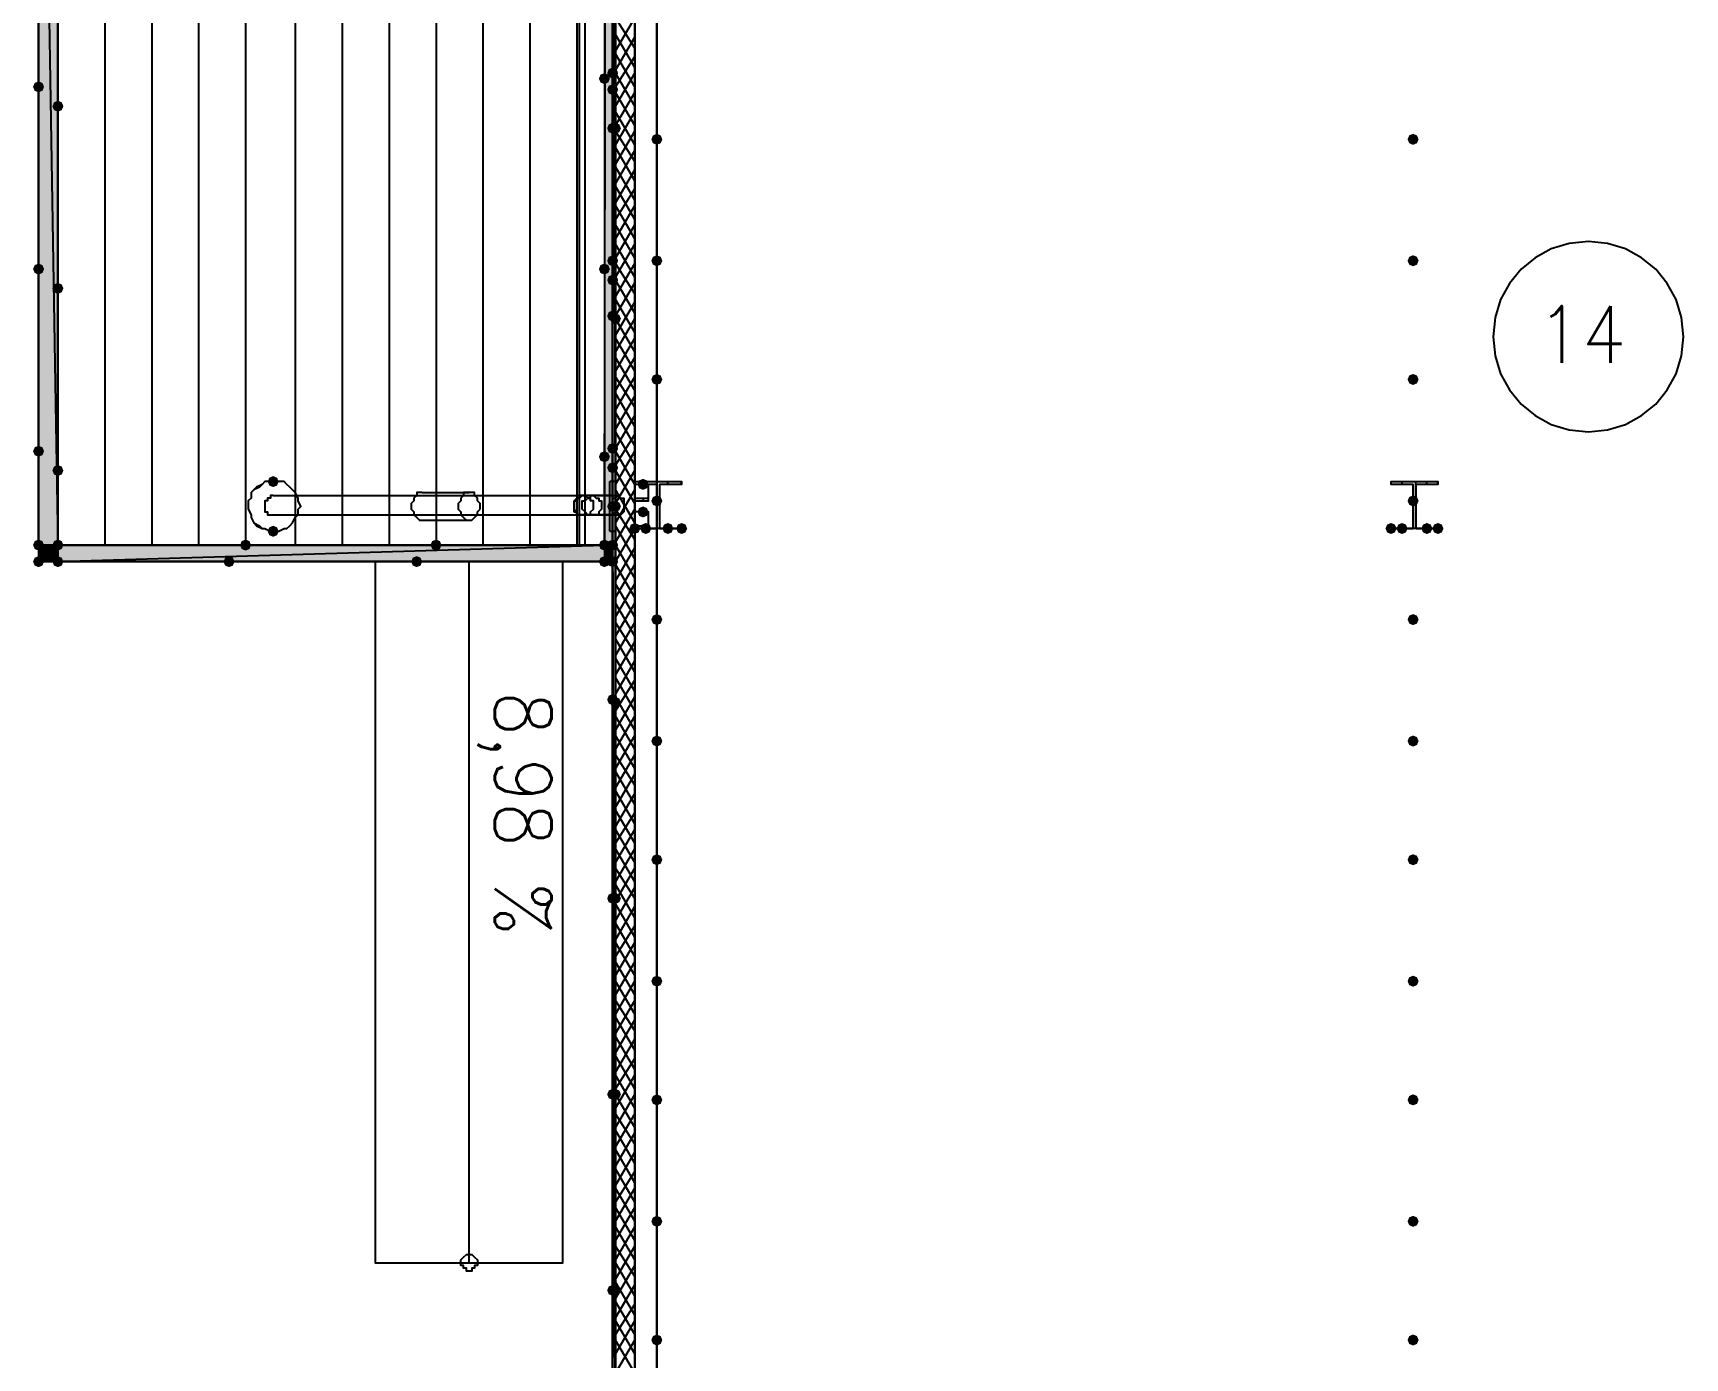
# Model space of a CAD drawing. Header units: millimetres. Extents: x 0 to 420, y 0 to 297.
# Drawn here: x 99.36 to 124.69, y 108.82 to 129.14 of the extents above; entities that cross this region are included whole.
import ezdxf

# ---------------------------------------------------------------- set-up
doc = ezdxf.new("R2010")
doc.units = ezdxf.units.MM
doc.layers.get('0').update_dxf_attribs({"linetype": 'CONTINUOUS'})
doc.styles.get("Standard").update_dxf_attribs({"font": 'STANDARD'})

msp = doc.modelspace()

# ---------------------------------------------------------------- hatches: boundary and pattern name
at = {"true_color": 0x000007}
h = msp.add_hatch(color=0, dxfattribs=at)
h.paths.add_polyline_path([(108.246333, 121.285), (108.119333, 121.285), (108.246333, 203.623333)], flags=0)
h.paths.add_polyline_path([(108.119333, 121.285), (108.246333, 203.623333), (108.119333, 203.623333)], flags=0)
h = msp.add_hatch(color=0, dxfattribs=at)
h.paths.add_polyline_path([(99.441, 121.285), (99.441, 139.276667), (99.737333, 121.285)], flags=0)
h.paths.add_polyline_path([(99.441, 139.276667), (99.737333, 121.285), (99.737333, 139.276667)], flags=0)
h = msp.add_hatch(color=0, dxfattribs=at)
h.paths.add_polyline_path([(108.288667, 139.276667), (108.246333, 139.276667), (108.288667, 121.877667)], flags=0)
h.paths.add_polyline_path([(108.246333, 139.276667), (108.288667, 121.877667), (108.246333, 121.877667)], flags=0)
at = {"true_color": 0x0000fe}
for points in [[(108.204, 128.439333), (108.179129, 128.379537), (108.119333, 128.354667), (108.059538, 128.379537), (108.034667, 128.439333), (108.059537, 128.499129), (108.119333, 128.524), (108.179129, 128.499129)], [(108.331, 128.524), (108.306129, 128.464204), (108.246333, 128.439333), (108.186537, 128.464204), (108.161667, 128.524), (108.186537, 128.583796), (108.246333, 128.608667), (108.306129, 128.583796)], [(99.525667, 128.312333), (99.500796, 128.252537), (99.441, 128.227667), (99.381204, 128.252537), (99.356333, 128.312333), (99.381204, 128.372129), (99.441, 128.397), (99.500796, 128.372129)], [(108.331, 128.27), (108.306129, 128.210204), (108.246333, 128.185333), (108.186537, 128.210204), (108.161667, 128.27), (108.186537, 128.329796), (108.246333, 128.354667), (108.306129, 128.329796)], [(108.331, 128.27), (108.306129, 128.210204), (108.246333, 128.185333), (108.186537, 128.210204), (108.161667, 128.27), (108.186537, 128.329796), (108.246333, 128.354667), (108.306129, 128.329796)], [(99.822, 128.016), (99.797129, 127.956204), (99.737333, 127.931333), (99.677538, 127.956204), (99.652667, 128.016), (99.677537, 128.075796), (99.737333, 128.100667), (99.797129, 128.075796)], [(108.331, 127.677333), (108.306129, 127.617537), (108.246333, 127.592667), (108.186537, 127.617537), (108.161667, 127.677333), (108.186537, 127.737129), (108.246333, 127.762), (108.306129, 127.737129)], [(108.373333, 127.677333), (108.348463, 127.617537), (108.288667, 127.592667), (108.228871, 127.617537), (108.204, 127.677333), (108.228871, 127.737129), (108.288667, 127.762), (108.348462, 127.737129)], [(108.331, 125.645333), (108.306129, 125.585538), (108.246333, 125.560667), (108.186537, 125.585538), (108.161667, 125.645333), (108.186537, 125.705129), (108.246333, 125.73), (108.306129, 125.705129)], [(99.525667, 125.518333), (99.500796, 125.458537), (99.441, 125.433667), (99.381204, 125.458537), (99.356333, 125.518333), (99.381204, 125.578129), (99.441, 125.603), (99.500796, 125.578129)], [(108.204, 125.518333), (108.179129, 125.458537), (108.119333, 125.433667), (108.059538, 125.458537), (108.034667, 125.518333), (108.059537, 125.578129), (108.119333, 125.603), (108.179129, 125.578129)], [(108.331, 125.349), (108.306129, 125.289204), (108.246333, 125.264333), (108.186537, 125.289204), (108.161667, 125.349), (108.186537, 125.408796), (108.246333, 125.433667), (108.306129, 125.408796)], [(108.331, 125.349), (108.306129, 125.289204), (108.246333, 125.264333), (108.186537, 125.289204), (108.161667, 125.349), (108.186537, 125.408796), (108.246333, 125.433667), (108.306129, 125.408796)], [(99.822, 125.222), (99.797129, 125.162204), (99.737333, 125.137333), (99.677538, 125.162204), (99.652667, 125.222), (99.677537, 125.281796), (99.737333, 125.306667), (99.797129, 125.281796)], [(108.331, 124.798667), (108.306129, 124.738871), (108.246333, 124.714), (108.186537, 124.738871), (108.161667, 124.798667), (108.186537, 124.858462), (108.246333, 124.883333), (108.306129, 124.858463)], [(108.373333, 124.756333), (108.348463, 124.696537), (108.288667, 124.671667), (108.228871, 124.696537), (108.204, 124.756333), (108.228871, 124.816129), (108.288667, 124.841), (108.348462, 124.816129)], [(99.525667, 122.724333), (99.500796, 122.664537), (99.441, 122.639667), (99.381204, 122.664537), (99.356333, 122.724333), (99.381204, 122.784129), (99.441, 122.809), (99.500796, 122.784129)], [(108.204, 122.639667), (108.179129, 122.579871), (108.119333, 122.555), (108.059538, 122.579871), (108.034667, 122.639667), (108.059537, 122.699462), (108.119333, 122.724333), (108.179129, 122.699463)], [(108.331, 122.766667), (108.306129, 122.706871), (108.246333, 122.682), (108.186537, 122.706871), (108.161667, 122.766667), (108.186537, 122.826462), (108.246333, 122.851333), (108.306129, 122.826463)], [(99.822, 122.428), (99.797129, 122.368204), (99.737333, 122.343333), (99.677538, 122.368204), (99.652667, 122.428), (99.677537, 122.487796), (99.737333, 122.512667), (99.797129, 122.487796)], [(108.331, 122.470333), (108.306129, 122.410538), (108.246333, 122.385667), (108.186537, 122.410538), (108.161667, 122.470333), (108.186537, 122.530129), (108.246333, 122.555), (108.306129, 122.530129)], [(108.331, 121.877667), (108.306129, 121.817871), (108.246333, 121.793), (108.186537, 121.817871), (108.161667, 121.877667), (108.186537, 121.937462), (108.246333, 121.962333), (108.306129, 121.937463)], [(108.373333, 121.877667), (108.348463, 121.817871), (108.288667, 121.793), (108.228871, 121.817871), (108.204, 121.877667), (108.228871, 121.937462), (108.288667, 121.962333), (108.348462, 121.937463)], [(99.525667, 121.285), (99.500796, 121.225204), (99.441, 121.200333), (99.381204, 121.225204), (99.356333, 121.285), (99.381204, 121.344796), (99.441, 121.369667), (99.500796, 121.344796)], [(99.525667, 121.285), (99.500796, 121.225204), (99.441, 121.200333), (99.381204, 121.225204), (99.356333, 121.285), (99.381204, 121.344796), (99.441, 121.369667), (99.500796, 121.344796)], [(99.822, 121.285), (99.797129, 121.225204), (99.737333, 121.200333), (99.677538, 121.225204), (99.652667, 121.285), (99.677537, 121.344796), (99.737333, 121.369667), (99.797129, 121.344796)], [(99.822, 121.285), (99.797129, 121.225204), (99.737333, 121.200333), (99.677538, 121.225204), (99.652667, 121.285), (99.677537, 121.344796), (99.737333, 121.369667), (99.797129, 121.344796)], [(99.822, 121.285), (99.797129, 121.225204), (99.737333, 121.200333), (99.677538, 121.225204), (99.652667, 121.285), (99.677537, 121.344796), (99.737333, 121.369667), (99.797129, 121.344796)], [(99.822, 121.285), (99.797129, 121.225204), (99.737333, 121.200333), (99.677538, 121.225204), (99.652667, 121.285), (99.677537, 121.344796), (99.737333, 121.369667), (99.797129, 121.344796)], [(102.700667, 121.285), (102.675796, 121.225204), (102.616, 121.200333), (102.556204, 121.225204), (102.531333, 121.285), (102.556204, 121.344796), (102.616, 121.369667), (102.675796, 121.344796)], [(105.621667, 121.285), (105.596796, 121.225204), (105.537, 121.200333), (105.477204, 121.225204), (105.452333, 121.285), (105.477204, 121.344796), (105.537, 121.369667), (105.596796, 121.344796)], [(108.204, 121.285), (108.179129, 121.225204), (108.119333, 121.200333), (108.059538, 121.225204), (108.034667, 121.285), (108.059537, 121.344796), (108.119333, 121.369667), (108.179129, 121.344796)], [(108.204, 121.285), (108.179129, 121.225204), (108.119333, 121.200333), (108.059538, 121.225204), (108.034667, 121.285), (108.059537, 121.344796), (108.119333, 121.369667), (108.179129, 121.344796)], [(108.331, 121.285), (108.306129, 121.225204), (108.246333, 121.200333), (108.186537, 121.225204), (108.161667, 121.285), (108.186537, 121.344796), (108.246333, 121.369667), (108.306129, 121.344796)], [(99.525667, 121.031), (99.500796, 120.971204), (99.441, 120.946333), (99.381204, 120.971204), (99.356333, 121.031), (99.381204, 121.090796), (99.441, 121.115667), (99.500796, 121.090796)], [(99.525667, 121.031), (99.500796, 120.971204), (99.441, 120.946333), (99.381204, 120.971204), (99.356333, 121.031), (99.381204, 121.090796), (99.441, 121.115667), (99.500796, 121.090796)], [(99.525667, 121.031), (99.500796, 120.971204), (99.441, 120.946333), (99.381204, 120.971204), (99.356333, 121.031), (99.381204, 121.090796), (99.441, 121.115667), (99.500796, 121.090796)], [(99.822, 121.031), (99.797129, 120.971204), (99.737333, 120.946333), (99.677538, 120.971204), (99.652667, 121.031), (99.677537, 121.090796), (99.737333, 121.115667), (99.797129, 121.090796)], [(102.446667, 121.031), (102.421796, 120.971204), (102.362, 120.946333), (102.302204, 120.971204), (102.277333, 121.031), (102.302204, 121.090796), (102.362, 121.115667), (102.421796, 121.090796)], [(105.325333, 121.031), (105.300463, 120.971204), (105.240667, 120.946333), (105.180871, 120.971204), (105.156, 121.031), (105.180871, 121.090796), (105.240667, 121.115667), (105.300462, 121.090796)], [(108.204, 121.031), (108.179129, 120.971204), (108.119333, 120.946333), (108.059538, 120.971204), (108.034667, 121.031), (108.059537, 121.090796), (108.119333, 121.115667), (108.179129, 121.090796)], [(108.204, 121.031), (108.179129, 120.971204), (108.119333, 120.946333), (108.059538, 120.971204), (108.034667, 121.031), (108.059537, 121.090796), (108.119333, 121.115667), (108.179129, 121.090796)], [(108.331, 121.031), (108.306129, 120.971204), (108.246333, 120.946333), (108.186537, 120.971204), (108.161667, 121.031), (108.186537, 121.090796), (108.246333, 121.115667), (108.306129, 121.090796)], [(108.331, 121.031), (108.306129, 120.971204), (108.246333, 120.946333), (108.186537, 120.971204), (108.161667, 121.031), (108.186537, 121.090796), (108.246333, 121.115667), (108.306129, 121.090796)], [(108.331, 121.031), (108.306129, 120.971204), (108.246333, 120.946333), (108.186537, 120.971204), (108.161667, 121.031), (108.186537, 121.090796), (108.246333, 121.115667), (108.306129, 121.090796)], [(108.331, 121.031), (108.306129, 120.971204), (108.246333, 120.946333), (108.186537, 120.971204), (108.161667, 121.031), (108.186537, 121.090796), (108.246333, 121.115667), (108.306129, 121.090796)], [(108.331, 121.031), (108.306129, 120.971204), (108.246333, 120.946333), (108.186537, 120.971204), (108.161667, 121.031), (108.186537, 121.090796), (108.246333, 121.115667), (108.306129, 121.090796)], [(108.331, 118.914333), (108.306129, 118.854537), (108.246333, 118.829667), (108.186537, 118.854537), (108.161667, 118.914333), (108.186537, 118.974129), (108.246333, 118.999), (108.306129, 118.974129)], [(108.373333, 118.872), (108.348463, 118.812204), (108.288667, 118.787333), (108.228871, 118.812204), (108.204, 118.872), (108.228871, 118.931796), (108.288667, 118.956667), (108.348462, 118.931796)], [(108.331, 115.866333), (108.306129, 115.806537), (108.246333, 115.781667), (108.186537, 115.806537), (108.161667, 115.866333), (108.186537, 115.926129), (108.246333, 115.951), (108.306129, 115.926129)], [(108.373333, 115.866333), (108.348463, 115.806537), (108.288667, 115.781667), (108.228871, 115.806537), (108.204, 115.866333), (108.228871, 115.926129), (108.288667, 115.951), (108.348462, 115.926129)], [(108.331, 112.860667), (108.306129, 112.800871), (108.246333, 112.776), (108.186537, 112.800871), (108.161667, 112.860667), (108.186537, 112.920462), (108.246333, 112.945333), (108.306129, 112.920463)], [(108.373333, 112.860667), (108.348463, 112.800871), (108.288667, 112.776), (108.228871, 112.800871), (108.204, 112.860667), (108.228871, 112.920462), (108.288667, 112.945333), (108.348462, 112.920463)], [(108.331, 109.855), (108.306129, 109.795204), (108.246333, 109.770333), (108.186537, 109.795204), (108.161667, 109.855), (108.186537, 109.914796), (108.246333, 109.939667), (108.306129, 109.914796)], [(108.373333, 109.855), (108.348463, 109.795204), (108.288667, 109.770333), (108.228871, 109.795204), (108.204, 109.855), (108.228871, 109.914796), (108.288667, 109.939667), (108.348462, 109.914796)]]:
    msp.add_hatch(color=0, dxfattribs=at).paths.add_polyline_path(points, flags=0)
at = {"true_color": 0x000007}
for points in [[(109.008333, 127.508), (108.983463, 127.448204), (108.923667, 127.423333), (108.863871, 127.448204), (108.839, 127.508), (108.863871, 127.567796), (108.923667, 127.592667), (108.983462, 127.567796)], [(120.607667, 127.508), (120.582796, 127.448204), (120.523, 127.423333), (120.463204, 127.448204), (120.438333, 127.508), (120.463204, 127.567796), (120.523, 127.592667), (120.582796, 127.567796)], [(109.008333, 125.645333), (108.983463, 125.585538), (108.923667, 125.560667), (108.863871, 125.585538), (108.839, 125.645333), (108.863871, 125.705129), (108.923667, 125.73), (108.983462, 125.705129)], [(120.607667, 125.645333), (120.582796, 125.585538), (120.523, 125.560667), (120.463204, 125.585538), (120.438333, 125.645333), (120.463204, 125.705129), (120.523, 125.73), (120.582796, 125.705129)], [(109.008333, 123.825), (108.983463, 123.765204), (108.923667, 123.740333), (108.863871, 123.765204), (108.839, 123.825), (108.863871, 123.884796), (108.923667, 123.909667), (108.983462, 123.884796)], [(120.607667, 123.825), (120.582796, 123.765204), (120.523, 123.740333), (120.463204, 123.765204), (120.438333, 123.825), (120.463204, 123.884796), (120.523, 123.909667), (120.582796, 123.884796)], [(103.124, 122.258667), (103.099129, 122.198871), (103.039333, 122.174), (102.979538, 122.198871), (102.954667, 122.258667), (102.979537, 122.318462), (103.039333, 122.343333), (103.099129, 122.318463)], [(108.796667, 122.216333), (108.771796, 122.156537), (108.712, 122.131667), (108.652204, 122.156537), (108.627333, 122.216333), (108.652204, 122.276129), (108.712, 122.301), (108.771796, 122.276129)], [(108.796667, 121.793), (108.771796, 121.733204), (108.712, 121.708333), (108.652204, 121.733204), (108.627333, 121.793), (108.652204, 121.852796), (108.712, 121.877667), (108.771796, 121.852796)], [(109.008333, 121.962333), (108.983463, 121.902537), (108.923667, 121.877667), (108.863871, 121.902537), (108.839, 121.962333), (108.863871, 122.022129), (108.923667, 122.047), (108.983462, 122.022129)], [(120.607667, 121.962333), (120.582796, 121.902537), (120.523, 121.877667), (120.463204, 121.902537), (120.438333, 121.962333), (120.463204, 122.022129), (120.523, 122.047), (120.582796, 122.022129)], [(108.669667, 121.539), (108.644796, 121.479204), (108.585, 121.454333), (108.525204, 121.479204), (108.500333, 121.539), (108.525204, 121.598796), (108.585, 121.623667), (108.644796, 121.598796)], [(108.839, 121.539), (108.814129, 121.479204), (108.754333, 121.454333), (108.694538, 121.479204), (108.669667, 121.539), (108.694537, 121.598796), (108.754333, 121.623667), (108.814129, 121.598796)], [(109.177667, 121.539), (109.152796, 121.479204), (109.093, 121.454333), (109.033204, 121.479204), (109.008333, 121.539), (109.033204, 121.598796), (109.093, 121.623667), (109.152796, 121.598796)], [(109.389333, 121.539), (109.364462, 121.479204), (109.304667, 121.454333), (109.244871, 121.479204), (109.22, 121.539), (109.244871, 121.598796), (109.304667, 121.623667), (109.364462, 121.598796)], [(120.269, 121.539), (120.244129, 121.479204), (120.184333, 121.454333), (120.124538, 121.479204), (120.099667, 121.539), (120.124537, 121.598796), (120.184333, 121.623667), (120.244129, 121.598796)], [(120.438333, 121.539), (120.413463, 121.479204), (120.353667, 121.454333), (120.293871, 121.479204), (120.269, 121.539), (120.293871, 121.598796), (120.353667, 121.623667), (120.413462, 121.598796)], [(120.819333, 121.539), (120.794462, 121.479204), (120.734667, 121.454333), (120.674871, 121.479204), (120.65, 121.539), (120.674871, 121.598796), (120.734667, 121.623667), (120.794462, 121.598796)], [(120.988667, 121.539), (120.963796, 121.479204), (120.904, 121.454333), (120.844204, 121.479204), (120.819333, 121.539), (120.844204, 121.598796), (120.904, 121.623667), (120.963796, 121.598796)], [(103.124, 121.496667), (103.099129, 121.436871), (103.039333, 121.412), (102.979538, 121.436871), (102.954667, 121.496667), (102.979537, 121.556462), (103.039333, 121.581333), (103.099129, 121.556463)], [(99.737333, 121.285), (99.441, 121.031), (99.737333, 121.031)], [(99.737333, 121.285), (99.441, 121.285), (99.441, 121.031)], [(108.119333, 121.285), (108.246333, 121.031), (108.246333, 121.285)], [(108.119333, 121.031), (108.246333, 121.031), (108.119333, 121.285)], [(108.331, 121.031), (108.306129, 120.971204), (108.246333, 120.946333), (108.186537, 120.971204), (108.161667, 121.031), (108.186537, 121.090796), (108.246333, 121.115667), (108.306129, 121.090796)], [(108.331, 121.031), (108.306129, 120.971204), (108.246333, 120.946333), (108.186537, 120.971204), (108.161667, 121.031), (108.186537, 121.090796), (108.246333, 121.115667), (108.306129, 121.090796)], [(108.331, 121.031), (108.306129, 120.971204), (108.246333, 120.946333), (108.186537, 120.971204), (108.161667, 121.031), (108.186537, 121.090796), (108.246333, 121.115667), (108.306129, 121.090796)], [(109.008333, 120.142), (108.983463, 120.082204), (108.923667, 120.057333), (108.863871, 120.082204), (108.839, 120.142), (108.863871, 120.201796), (108.923667, 120.226667), (108.983462, 120.201796)], [(120.607667, 120.142), (120.582796, 120.082204), (120.523, 120.057333), (120.463204, 120.082204), (120.438333, 120.142), (120.463204, 120.201796), (120.523, 120.226667), (120.582796, 120.201796)], [(109.008333, 118.279333), (108.983463, 118.219537), (108.923667, 118.194667), (108.863871, 118.219537), (108.839, 118.279333), (108.863871, 118.339129), (108.923667, 118.364), (108.983462, 118.339129)], [(120.607667, 118.279333), (120.582796, 118.219537), (120.523, 118.194667), (120.463204, 118.219537), (120.438333, 118.279333), (120.463204, 118.339129), (120.523, 118.364), (120.582796, 118.339129)], [(109.008333, 116.459), (108.983463, 116.399204), (108.923667, 116.374333), (108.863871, 116.399204), (108.839, 116.459), (108.863871, 116.518796), (108.923667, 116.543667), (108.983462, 116.518796)], [(120.607667, 116.459), (120.582796, 116.399204), (120.523, 116.374333), (120.463204, 116.399204), (120.438333, 116.459), (120.463204, 116.518796), (120.523, 116.543667), (120.582796, 116.518796)], [(109.008333, 114.596333), (108.983463, 114.536537), (108.923667, 114.511667), (108.863871, 114.536537), (108.839, 114.596333), (108.863871, 114.656129), (108.923667, 114.681), (108.983462, 114.656129)], [(120.607667, 114.596333), (120.582796, 114.536537), (120.523, 114.511667), (120.463204, 114.536537), (120.438333, 114.596333), (120.463204, 114.656129), (120.523, 114.681), (120.582796, 114.656129)], [(109.008333, 112.776), (108.983463, 112.716204), (108.923667, 112.691333), (108.863871, 112.716204), (108.839, 112.776), (108.863871, 112.835796), (108.923667, 112.860667), (108.983462, 112.835796)], [(120.607667, 112.776), (120.582796, 112.716204), (120.523, 112.691333), (120.463204, 112.716204), (120.438333, 112.776), (120.463204, 112.835796), (120.523, 112.860667), (120.582796, 112.835796)], [(109.008333, 110.913333), (108.983463, 110.853537), (108.923667, 110.828667), (108.863871, 110.853537), (108.839, 110.913333), (108.863871, 110.973129), (108.923667, 110.998), (108.983462, 110.973129)], [(120.607667, 110.913333), (120.582796, 110.853537), (120.523, 110.828667), (120.463204, 110.853537), (120.438333, 110.913333), (120.463204, 110.973129), (120.523, 110.998), (120.582796, 110.973129)], [(109.008333, 109.093), (108.983463, 109.033204), (108.923667, 109.008333), (108.863871, 109.033204), (108.839, 109.093), (108.863871, 109.152796), (108.923667, 109.177667), (108.983462, 109.152796)], [(120.607667, 109.093), (120.582796, 109.033204), (120.523, 109.008333), (120.463204, 109.033204), (120.438333, 109.093), (120.463204, 109.152796), (120.523, 109.177667), (120.582796, 109.152796)]]:
    msp.add_hatch(color=0, dxfattribs=at).paths.add_polyline_path(points, flags=0)
h = msp.add_hatch(color=0, dxfattribs=at)
h.paths.add_polyline_path([(108.288667, 121.877667), (108.246333, 121.877667), (108.288667, 103.801333)], flags=0)
h.paths.add_polyline_path([(108.246333, 121.877667), (108.288667, 103.801333), (108.246333, 103.801333)], flags=0)
h = msp.add_hatch(color=0, dxfattribs=at)
h.paths.add_polyline_path([(108.119333, 121.031), (99.737333, 121.031), (108.119333, 121.285)], flags=0)
h.paths.add_polyline_path([(99.737333, 121.031), (108.119333, 121.285), (99.737333, 121.285)], flags=0)

# ---------------------------------------------------------------- linework, layer by layer
at = {"color": 0, "true_color": 0x000007}
for points in [[(108.288667, 221.064667), (108.288667, 104.14)], [(108.119333, 203.623333), (108.119333, 121.285)], [(108.246333, 121.031), (108.246333, 203.623333), (108.119333, 203.623333)], [(108.246333, 121.031), (108.246333, 203.623333), (108.246333, 121.031), (108.246333, 203.623333)], [(108.246333, 121.031), (108.246333, 121.285), (108.246333, 203.623333)], [(99.737333, 121.285), (99.737333, 139.276667), (99.441, 139.276667), (99.441, 121.031)], [(99.737333, 121.285), (99.737333, 139.276667)], [(108.288667, 121.877667), (108.288667, 139.276667), (108.288667, 121.877667), (108.246333, 139.276667)], [(108.585, 104.14), (108.585, 138.641667)], [(108.288667, 128.862667), (108.585, 129.370667)], [(108.585, 128.905), (108.288667, 129.370667)], [(108.585, 128.608667), (108.288667, 129.116667)], [(108.288667, 128.566333), (108.585, 129.074333)], [(108.585, 128.312333), (108.288667, 128.820333)], [(108.288667, 128.312333), (108.585, 128.778)], [(108.288667, 128.016), (108.585, 128.524)], [(108.585, 128.016), (108.288667, 128.524)], [(108.288667, 127.719667), (108.585, 128.227667)], [(108.585, 127.719667), (108.288667, 128.227667)], [(108.288667, 127.423333), (108.585, 127.931333)], [(108.585, 127.423333), (108.288667, 127.931333)], [(108.288667, 127.127), (108.585, 127.635)], [(108.585, 127.169333), (108.288667, 127.635)], [(108.585, 126.873), (108.288667, 127.381)], [(108.288667, 126.830667), (108.585, 127.338667)], [(108.585, 126.576667), (108.288667, 127.084667)], [(108.288667, 126.534333), (108.585, 127.042333)], [(108.585, 126.280333), (108.288667, 126.788333)], [(108.288667, 126.280333), (108.585, 126.746)], [(108.288667, 125.984), (108.585, 126.492)], [(108.585, 125.984), (108.288667, 126.492)], [(108.288667, 125.687667), (108.585, 126.195667)], [(108.585, 125.687667), (108.288667, 126.195667)], [(124.671667, 124.481167), (124.641995, 124.77551), (124.556894, 125.049662), (124.422238, 125.297749), (124.243899, 125.513899), (124.027749, 125.692238), (123.779662, 125.826894), (123.50551, 125.911995), (123.211167, 125.941667), (122.916823, 125.911995), (122.642671, 125.826894), (122.394584, 125.692238), (122.178434, 125.513899), (122.000095, 125.297749), (121.865439, 125.049662), (121.780339, 124.77551), (121.750667, 124.481167)], [(108.288667, 125.391333), (108.585, 125.899333)], [(108.585, 125.391333), (108.288667, 125.899333)], [(108.288667, 125.095), (108.585, 125.603)], [(108.585, 125.137333), (108.288667, 125.603)], [(108.585, 124.841), (108.288667, 125.349)], [(108.288667, 124.798667), (108.585, 125.306667)], [(108.585, 124.544667), (108.288667, 125.052667)], [(108.288667, 124.502333), (108.585, 125.010333)], [(108.288667, 124.248333), (108.585, 124.756333)], [(108.585, 124.248333), (108.288667, 124.756333)], [(108.288667, 123.952), (108.585, 124.46)], [(108.585, 123.952), (108.288667, 124.46)], [(121.750667, 124.481167), (121.780339, 124.186823), (121.865439, 123.912671), (122.000095, 123.664584), (122.178434, 123.448434), (122.394584, 123.270095), (122.642671, 123.135439), (122.916823, 123.050339), (123.211167, 123.020667), (123.50551, 123.050339), (123.779662, 123.135439), (124.027749, 123.270095), (124.243899, 123.448434), (124.422238, 123.664584), (124.556894, 123.912671), (124.641995, 124.186823), (124.671667, 124.481167)], [(108.288667, 123.655667), (108.585, 124.163667)], [(108.585, 123.655667), (108.288667, 124.163667)], [(108.288667, 123.359333), (108.585, 123.867333)], [(108.585, 123.401667), (108.288667, 123.867333)], [(108.585, 123.105333), (108.288667, 123.613333)], [(108.288667, 123.063), (108.585, 123.571)], [(108.585, 122.809), (108.288667, 123.317)], [(108.288667, 122.766667), (108.585, 123.274667)], [(108.585, 122.512667), (108.288667, 123.020667)], [(108.288667, 122.512667), (108.585, 122.978333)], [(108.288667, 122.216333), (108.585, 122.724333)], [(108.585, 122.216333), (108.288667, 122.724333)], [(108.288667, 121.92), (108.585, 122.428)], [(108.585, 121.92), (108.288667, 122.428)], [(103.039333, 122.258667), (102.997, 122.258667), (102.912333, 122.258667), (102.87, 122.216333), (102.785333, 122.174), (102.743, 122.131667), (102.700667, 122.089333), (102.700667, 122.004667), (102.658333, 121.962333), (102.658333, 121.877667), (102.658333, 121.835333), (102.700667, 121.750667), (102.700667, 121.708333), (102.743, 121.623667), (102.785333, 121.581333), (102.87, 121.539), (102.912333, 121.539), (102.997, 121.496667), (103.039333, 121.496667)], [(108.204, 121.496667), (108.204, 121.539), (108.204, 121.581333), (108.204, 121.623667), (108.204, 121.708333), (108.204, 121.750667), (108.204, 121.835333), (108.204, 121.877667), (108.204, 121.962333), (108.204, 122.004667), (108.204, 122.089333), (108.204, 122.131667), (108.204, 122.174), (108.204, 122.216333), (108.204, 122.258667)], [(108.204, 121.496667), (108.288667, 121.496667), (108.288667, 121.539), (108.288667, 121.581333), (108.288667, 121.623667), (108.288667, 121.708333), (108.288667, 121.750667), (108.288667, 121.835333), (108.288667, 121.877667), (108.288667, 121.962333), (108.288667, 122.004667), (108.288667, 122.089333), (108.288667, 122.131667), (108.288667, 122.174), (108.288667, 122.216333), (108.288667, 122.258667), (108.204, 122.258667)], [(108.288667, 121.623667), (108.585, 122.131667)], [(108.585, 121.623667), (108.288667, 122.131667)], [(108.585, 122.216333), (108.585, 122.258667)], [(108.754333, 122.216333), (108.754333, 122.258667)], [(108.923667, 121.539), (108.923667, 122.258667)], [(109.093, 122.216333), (109.093, 122.258667)], [(109.304667, 122.216333), (109.304667, 122.258667)], [(120.184333, 122.216333), (120.184333, 122.258667)], [(120.353667, 122.216333), (120.353667, 122.258667)], [(120.565333, 121.539), (120.565333, 122.258667)], [(120.734667, 122.216333), (120.734667, 122.258667)], [(120.904, 122.216333), (120.904, 122.258667)], [(103.039333, 122.047), (102.997, 122.047), (102.997, 122.004667), (102.954667, 122.004667), (102.954667, 121.962333), (102.912333, 121.962333), (102.912333, 121.92), (102.912333, 121.877667), (102.912333, 121.835333), (102.912333, 121.793), (102.954667, 121.793), (102.954667, 121.750667), (102.997, 121.750667), (103.039333, 121.750667)], [(103.039333, 122.047), (108.331, 122.047)], [(105.325333, 122.089333), (105.283, 122.089333), (105.240667, 122.089333), (105.240667, 122.047), (105.198333, 122.004667), (105.198333, 121.962333), (105.156, 121.92), (105.156, 121.877667), (105.156, 121.835333), (105.198333, 121.793), (105.198333, 121.750667), (105.240667, 121.708333), (105.283, 121.666), (105.325333, 121.666)], [(105.325333, 122.089333), (106.045, 122.089333)], [(108.246333, 103.843667), (108.246333, 121.877667), (108.288667, 103.843667), (108.288667, 121.877667)], [(108.712, 122.004667), (108.712, 121.962333)], [(103.039333, 121.750667), (108.331, 121.750667)], [(105.325333, 121.666), (106.045, 121.666)], [(108.288667, 121.327333), (108.585, 121.835333)], [(108.585, 121.369667), (108.288667, 121.835333)], [(108.585, 121.073333), (108.288667, 121.581333)], [(108.288667, 121.031), (108.585, 121.539)], [(108.712, 121.581333), (108.712, 121.539)], [(108.119333, 121.285), (99.737333, 121.285)], [(108.119333, 121.285), (99.737333, 121.285)], [(108.585, 120.777), (108.288667, 121.285)], [(108.288667, 120.734667), (108.585, 121.242667)], [(99.441, 121.031), (99.737333, 121.031)], [(99.737333, 121.031), (108.246333, 121.031)], [(104.605667, 121.031), (104.605667, 110.278333), (107.484333, 110.278333), (107.484333, 121.031)], [(106.045, 110.278333), (106.045, 121.031)], [(108.288667, 120.480667), (108.585, 120.988667)], [(108.585, 120.480667), (108.288667, 120.988667)], [(108.288667, 120.184333), (108.585, 120.692333)], [(108.585, 120.184333), (108.288667, 120.692333)], [(108.288667, 119.888), (108.585, 120.396)], [(108.585, 119.888), (108.288667, 120.396)], [(108.288667, 119.591667), (108.585, 120.099667)], [(108.585, 119.634), (108.288667, 120.099667)], [(108.585, 119.337667), (108.288667, 119.845667)], [(108.288667, 119.295333), (108.585, 119.803333)], [(108.585, 119.041333), (108.288667, 119.549333)], [(108.288667, 118.999), (108.585, 119.507)], [(108.585, 118.745), (108.288667, 119.253)], [(108.288667, 118.745), (108.585, 119.210667)], [(108.288667, 118.448667), (108.585, 118.956667)], [(108.585, 118.448667), (108.288667, 118.956667)], [(108.288667, 118.152333), (108.585, 118.660333)], [(108.585, 118.152333), (108.288667, 118.660333)], [(108.288667, 117.856), (108.585, 118.364)], [(108.585, 117.856), (108.288667, 118.364)], [(108.288667, 117.559667), (108.585, 118.067667)], [(108.585, 117.602), (108.288667, 118.067667)], [(108.585, 117.305667), (108.288667, 117.813667)], [(108.288667, 117.263333), (108.585, 117.771333)], [(108.585, 117.009333), (108.288667, 117.517333)], [(108.288667, 116.967), (108.585, 117.475)], [(108.585, 116.713), (108.288667, 117.221)], [(108.288667, 116.713), (108.585, 117.178667)], [(108.288667, 116.416667), (108.585, 116.924667)], [(108.585, 116.416667), (108.288667, 116.924667)], [(108.288667, 116.120333), (108.585, 116.628333)], [(108.585, 116.120333), (108.288667, 116.628333)], [(108.288667, 115.824), (108.585, 116.332)], [(108.585, 115.866333), (108.288667, 116.332)], [(108.585, 115.57), (108.288667, 116.078)], [(108.288667, 115.527667), (108.585, 116.035667)], [(108.585, 115.273667), (108.288667, 115.781667)], [(108.288667, 115.231333), (108.585, 115.739333)], [(108.585, 114.977333), (108.288667, 115.485333)], [(108.288667, 114.977333), (108.585, 115.443)], [(108.288667, 114.681), (108.585, 115.189)], [(108.585, 114.681), (108.288667, 115.189)], [(108.288667, 114.384667), (108.585, 114.892667)], [(108.585, 114.384667), (108.288667, 114.892667)], [(108.288667, 114.088333), (108.585, 114.596333)], [(108.585, 114.088333), (108.288667, 114.596333)], [(108.288667, 113.792), (108.585, 114.3)], [(108.585, 113.834333), (108.288667, 114.3)], [(108.585, 113.538), (108.288667, 114.046)], [(108.288667, 113.495667), (108.585, 114.003667)], [(108.585, 113.241667), (108.288667, 113.749667)], [(108.288667, 113.199333), (108.585, 113.707333)], [(108.585, 112.945333), (108.288667, 113.453333)], [(108.288667, 112.945333), (108.585, 113.411)], [(108.288667, 112.649), (108.585, 113.157)], [(108.585, 112.649), (108.288667, 113.157)], [(108.288667, 112.352667), (108.585, 112.860667)], [(108.585, 112.352667), (108.288667, 112.860667)], [(108.288667, 112.056333), (108.585, 112.564333)], [(108.585, 112.098667), (108.288667, 112.564333)], [(108.585, 111.802333), (108.288667, 112.310333)], [(108.288667, 111.76), (108.585, 112.268)], [(108.585, 111.506), (108.288667, 112.014)], [(108.288667, 111.463667), (108.585, 111.971667)], [(108.585, 111.209667), (108.288667, 111.717667)], [(108.288667, 111.209667), (108.585, 111.675333)], [(108.288667, 110.913333), (108.585, 111.421333)], [(108.585, 110.913333), (108.288667, 111.421333)], [(108.288667, 110.617), (108.585, 111.125)], [(108.585, 110.617), (108.288667, 111.125)], [(108.288667, 110.320667), (108.585, 110.828667)], [(108.585, 110.320667), (108.288667, 110.828667)], [(108.288667, 110.024333), (108.585, 110.532333)], [(108.585, 110.066667), (108.288667, 110.532333)], [(108.585, 109.770333), (108.288667, 110.278333)], [(108.288667, 109.728), (108.585, 110.236)], [(108.585, 109.474), (108.288667, 109.982)], [(108.288667, 109.431667), (108.585, 109.939667)], [(108.585, 109.177667), (108.288667, 109.685667)], [(108.288667, 109.177667), (108.585, 109.643333)], [(108.288667, 108.881333), (108.585, 109.389333)], [(108.585, 108.881333), (108.288667, 109.389333)], [(108.288667, 108.585), (108.585, 109.093)], [(108.585, 108.585), (108.288667, 109.093)]]:
    msp.add_lwpolyline(points, dxfattribs=at)
for points in [[(393.361333, 220.810667), (259.291667, 220.810667), (259.291667, 189.780333), (242.612333, 189.780333), (242.612333, 220.810667), (108.585, 220.810667), (108.585, 104.14), (242.654667, 104.14), (242.654667, 135.128), (259.291667, 135.128), (259.291667, 104.14), (393.361333, 104.14)], [(242.612333, 220.429667), (242.612333, 189.780333), (259.291667, 189.780333), (259.291667, 220.429667), (393.022667, 220.429667), (393.022667, 104.478667), (259.291667, 104.478667), (259.291667, 135.128), (242.654667, 135.128), (242.654667, 104.478667), (108.923667, 104.478667), (108.923667, 220.429667)], [(100.33, 203.623333), (99.737333, 203.623333), (99.737333, 121.285), (100.33, 121.285), (107.272667, 121.285), (107.823, 121.285), (107.823, 203.623333), (107.272667, 203.623333)], [(108.246333, 121.285), (108.119333, 121.285), (108.246333, 203.623333)], [(108.119333, 121.285), (108.246333, 203.623333), (108.119333, 203.623333)], [(108.119333, 162.475333), (108.119333, 121.285), (107.738333, 121.285), (107.738333, 162.475333)], [(99.441, 121.285), (99.441, 139.276667), (99.737333, 121.285)], [(99.441, 139.276667), (99.737333, 121.285), (99.737333, 139.276667)], [(108.288667, 139.276667), (108.246333, 139.276667), (108.288667, 121.877667)], [(108.246333, 139.276667), (108.288667, 121.877667), (108.246333, 121.877667)], [(108.288667, 121.877667), (108.288667, 139.276667), (108.246333, 139.276667), (108.246333, 121.877667)], [(108.288667, 121.877667), (108.288667, 139.276667), (108.246333, 139.276667), (108.246333, 121.877667)], [(103.420333, 121.835333), (103.462667, 121.877667), (103.420333, 121.962333), (103.420333, 122.004667), (103.378, 122.089333), (103.335667, 122.131667), (103.293333, 122.174), (103.251, 122.216333), (103.208667, 122.258667), (103.124, 122.258667), (103.039333, 122.258667), (102.997, 122.258667), (102.912333, 122.258667), (102.87, 122.216333), (102.827667, 122.174), (102.743, 122.131667), (102.700667, 122.089333), (102.700667, 122.004667), (102.658333, 121.962333), (102.658333, 121.877667), (102.658333, 121.835333), (102.700667, 121.750667), (102.700667, 121.708333), (102.743, 121.623667), (102.827667, 121.581333), (102.87, 121.539), (102.912333, 121.539), (102.997, 121.496667), (103.039333, 121.496667), (103.124, 121.496667), (103.208667, 121.539), (103.251, 121.539), (103.293333, 121.581333), (103.335667, 121.623667), (103.378, 121.708333), (103.420333, 121.750667)], [(108.246333, 122.131667), (108.246333, 122.047), (107.780667, 122.047), (107.738333, 122.047), (107.738333, 122.004667), (107.696, 122.004667), (107.653667, 121.962333), (107.653667, 121.92), (107.653667, 121.877667), (107.653667, 121.835333), (107.653667, 121.793), (107.696, 121.793), (107.696, 121.750667), (107.738333, 121.750667), (107.780667, 121.750667), (108.246333, 121.750667), (108.246333, 121.623667), (108.246333, 121.750667), (107.780667, 121.750667), (107.738333, 121.750667), (107.696, 121.750667), (107.696, 121.793), (107.653667, 121.835333), (107.653667, 121.877667), (107.653667, 121.92), (107.653667, 121.962333), (107.696, 121.962333), (107.696, 122.004667), (107.738333, 122.004667), (107.780667, 122.047), (108.246333, 122.047), (108.246333, 122.131667), (108.246333, 122.047), (107.780667, 122.047), (107.738333, 122.047), (107.738333, 122.004667), (107.696, 122.004667), (107.653667, 121.962333), (107.653667, 121.92), (107.653667, 121.877667), (107.653667, 121.835333), (107.653667, 121.793), (107.696, 121.793), (107.696, 121.750667), (107.738333, 121.750667), (107.780667, 121.750667), (108.246333, 121.750667), (108.246333, 121.623667), (108.246333, 121.750667), (107.780667, 121.750667), (107.738333, 121.750667), (107.696, 121.750667), (107.696, 121.793), (107.653667, 121.835333), (107.653667, 121.877667), (107.653667, 121.92), (107.653667, 121.962333), (107.696, 121.962333), (107.696, 122.004667), (107.738333, 122.004667), (107.780667, 122.047), (108.246333, 122.047), (108.246333, 122.131667), (108.246333, 122.047), (107.780667, 122.047), (107.738333, 122.004667), (107.696, 122.004667), (107.696, 121.962333), (107.653667, 121.962333), (107.653667, 121.92), (107.653667, 121.877667), (107.653667, 121.835333), (107.696, 121.793), (107.696, 121.750667), (107.738333, 121.750667), (107.780667, 121.750667), (108.246333, 121.750667), (108.246333, 121.623667), (108.246333, 121.750667), (107.780667, 121.750667), (107.738333, 121.750667), (107.696, 121.750667), (107.696, 121.793), (107.653667, 121.793), (107.653667, 121.835333), (107.653667, 121.877667), (107.653667, 121.92), (107.653667, 121.962333), (107.696, 122.004667), (107.738333, 122.004667), (107.738333, 122.047), (107.780667, 122.047), (108.246333, 122.047)], [(109.304667, 121.539), (108.585, 121.539), (108.923667, 121.539), (108.923667, 122.216333), (108.585, 122.216333), (108.585, 122.258667), (109.304667, 122.258667), (109.304667, 122.216333), (108.966, 122.216333), (108.966, 121.539)], [(108.796667, 122.216333), (108.585, 122.216333), (108.585, 122.004667), (108.796667, 122.004667), (108.796667, 122.216333), (108.585, 122.216333), (108.585, 121.962333), (108.796667, 121.962333)], [(120.904, 121.539), (120.184333, 121.539), (120.523, 121.539), (120.523, 122.216333), (120.184333, 122.216333), (120.184333, 122.258667), (120.904, 122.258667), (120.904, 122.216333), (120.565333, 122.216333), (120.565333, 121.539)], [(106.214333, 121.835333), (106.214333, 121.877667), (106.214333, 121.92), (106.172, 121.962333), (106.172, 122.004667), (106.129667, 122.047), (106.129667, 122.089333), (106.087333, 122.089333), (106.045, 122.089333), (106.002667, 122.089333), (105.960333, 122.089333), (105.960333, 122.047), (105.918, 122.004667), (105.918, 121.962333), (105.875667, 121.92), (105.875667, 121.877667), (105.875667, 121.835333), (105.918, 121.793), (105.918, 121.750667), (105.960333, 121.708333), (106.002667, 121.666), (106.045, 121.666), (106.087333, 121.666), (106.129667, 121.708333), (106.172, 121.750667), (106.172, 121.793)], [(107.780667, 121.750667), (107.823, 121.750667), (107.865333, 121.750667), (107.907667, 121.750667), (107.907667, 121.793), (107.95, 121.835333), (107.95, 121.877667), (107.95, 121.92), (107.95, 121.962333), (107.907667, 121.962333), (107.907667, 122.004667), (107.865333, 122.004667), (107.823, 122.047), (107.780667, 122.047), (107.738333, 122.004667), (107.696, 122.004667), (107.696, 121.962333), (107.653667, 121.962333), (107.653667, 121.92), (107.653667, 121.877667), (107.653667, 121.835333), (107.696, 121.793), (107.696, 121.750667), (107.738333, 121.750667)], [(107.95, 121.750667), (107.907667, 121.750667), (107.865333, 121.750667), (107.823, 121.793), (107.780667, 121.835333), (107.780667, 121.877667), (107.780667, 121.92), (107.780667, 121.962333), (107.823, 121.962333), (107.865333, 122.004667), (107.907667, 122.004667), (107.907667, 122.047), (107.95, 122.047), (107.992333, 122.004667), (108.034667, 122.004667), (108.034667, 121.962333), (108.077, 121.962333), (108.077, 121.92), (108.077, 121.877667), (108.077, 121.835333), (108.034667, 121.793), (108.034667, 121.750667), (107.992333, 121.750667)], [(108.415667, 121.877667), (108.415667, 121.835333), (108.415667, 121.793), (108.373333, 121.750667), (108.331, 121.750667), (108.288667, 121.750667), (108.246333, 121.793), (108.246333, 121.835333), (108.246333, 121.877667), (108.246333, 121.92), (108.246333, 121.962333), (108.246333, 122.004667), (108.288667, 122.004667), (108.331, 122.047), (108.373333, 122.004667), (108.415667, 122.004667), (108.415667, 121.962333), (108.415667, 121.92)], [(108.288667, 121.877667), (108.246333, 121.877667), (108.288667, 103.801333)], [(108.246333, 121.877667), (108.288667, 103.801333), (108.246333, 103.801333)], [(108.246333, 121.877667), (108.246333, 103.843667), (108.288667, 103.843667), (108.288667, 121.877667)], [(108.246333, 121.877667), (108.246333, 103.801333), (108.288667, 103.801333), (108.288667, 121.877667)], [(108.796667, 121.793), (108.585, 121.793), (108.585, 121.581333), (108.796667, 121.581333), (108.796667, 121.793), (108.585, 121.793), (108.585, 121.539), (108.796667, 121.539)], [(99.737333, 121.285), (99.441, 121.031), (99.737333, 121.031)], [(99.737333, 121.285), (99.441, 121.285), (99.441, 121.031)], [(108.119333, 121.031), (99.737333, 121.031), (108.119333, 121.285)], [(99.737333, 121.031), (108.119333, 121.285), (99.737333, 121.285)], [(108.119333, 121.285), (108.246333, 121.031), (108.246333, 121.285)], [(108.119333, 121.031), (108.246333, 121.031), (108.119333, 121.285)], [(108.119333, 121.031), (108.246333, 121.031)], [(106.045, 110.405333), (106.087333, 110.405333), (106.129667, 110.363), (106.172, 110.320667), (106.172, 110.278333), (106.172, 110.236), (106.129667, 110.236), (106.129667, 110.193667), (106.087333, 110.193667), (106.087333, 110.151333), (106.045, 110.151333), (106.002667, 110.151333), (106.002667, 110.193667), (105.960333, 110.193667), (105.960333, 110.236), (105.918, 110.236), (105.918, 110.278333), (105.918, 110.320667), (105.960333, 110.363), (106.002667, 110.405333)]]:
    msp.add_lwpolyline(points, close=True, dxfattribs=at)
at = {"color": 0, "true_color": 0x0000fe}
msp.add_lwpolyline([(242.612333, 220.429667), (108.923667, 220.429667), (108.923667, 104.478667), (242.654667, 104.478667), (242.654667, 135.128), (259.291667, 135.128), (259.291667, 104.478667), (393.022667, 104.478667), (393.022667, 220.429667), (259.291667, 220.429667), (259.291667, 189.780333), (242.612333, 189.780333)], close=True, dxfattribs=at)
at = {"color": 0, "true_color": 0x0000fd}
for points in [[(100.457, 203.623333), (100.457, 121.285)], [(101.176667, 203.623333), (101.176667, 121.285)], [(101.896333, 203.623333), (101.896333, 121.285)], [(102.616, 203.623333), (102.616, 121.285)], [(103.378, 203.623333), (103.378, 121.285)], [(104.097667, 203.623333), (104.097667, 121.285)], [(104.817333, 203.623333), (104.817333, 121.285)], [(105.537, 203.623333), (105.537, 121.285)], [(106.256667, 203.623333), (106.256667, 121.285)], [(106.976333, 203.623333), (106.976333, 121.285)], [(107.696, 203.623333), (107.696, 121.285)]]:
    msp.add_lwpolyline(points, dxfattribs=at)
at = {"color": 0, "true_color": 0x00002b}
msp.add_lwpolyline([(108.585, 138.641667), (108.585, 104.14), (137.795, 104.14), (137.795, 138.641667)], close=True, dxfattribs=at)

# ---------------------------------------------------------------- texts
at = {"color": 0, "true_color": 0x000007, "insert": (122.428005, 124.951039), "char_height": 0.872032, "width": 0.96892446, "attachment_point": 1}
msp.add_mtext('14', dxfattribs=at)
at = {"color": 0, "true_color": 0x000007, "insert": (106.172003, 119.04133), "char_height": 0.872032, "width": 3.80302835, "attachment_point": 7, "rotation": 270}
msp.add_mtext('8,98 %', dxfattribs=at)

doc.saveas('drawing.dxf')
